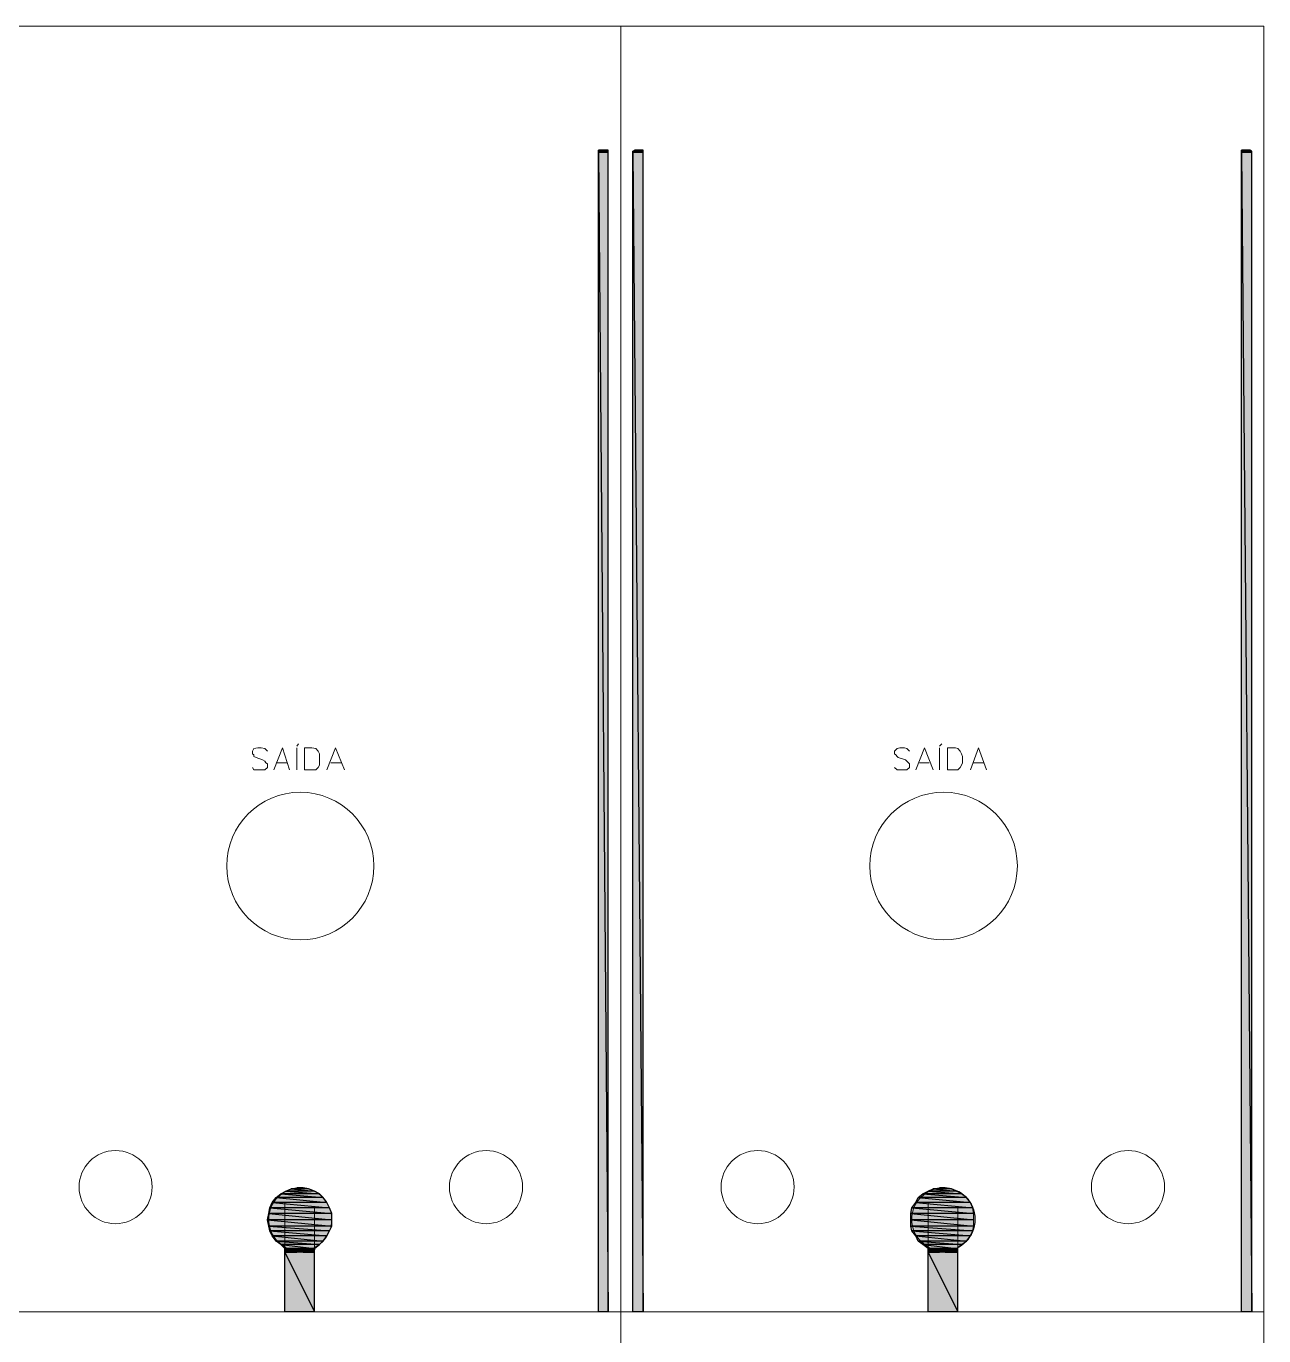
# Model space of a CAD drawing. Header units: millimetres. Extents: x 50 to 186, y -32 to 33.
# Drawn here: x 121.797 to 125.368, y -9.397 to -5.62 of the extents above; entities that cross this region are included whole.
import ezdxf

# ---------------------------------------------------------------- set-up
doc = ezdxf.new("R2010")
doc.units = ezdxf.units.MM
doc.layers.add('Prumada Eletrica', color=40, linetype='Continuous', lineweight=30)

msp = doc.modelspace()

# ---------------------------------------------------------------- hatches: boundary and pattern name
at = {"layer": 'Prumada Eletrica', "true_color": 0x000007}
h = msp.add_hatch(color=7, dxfattribs=at)
h.paths.add_polyline_path([(123.4485, -5.9773), (123.4722, -5.9773)])
h.paths.add_polyline_path([(123.4722, -5.9773), (123.4485, -5.9773)])
h.paths.add_polyline_path([(123.4722, -5.9773), (123.4485, -5.9773)])
h.paths.add_polyline_path([(123.4485, -5.9773), (123.4722, -5.9773)])
h.paths.add_polyline_path([(123.4722, -5.9773), (123.4485, -5.9773)])
h.paths.add_polyline_path([(123.4722, -5.9773), (123.4485, -5.9773), (123.4694, -5.9773)])
h = msp.add_hatch(color=7, dxfattribs=at)
h.paths.add_polyline_path([(123.4764, -5.9773), (123.4485, -5.9773)])
h.paths.add_polyline_path([(123.4485, -5.9773), (123.4764, -5.9773)])
h.paths.add_polyline_path([(123.4764, -5.9773), (123.4485, -5.9773)])
h.paths.add_polyline_path([(123.4764, -5.9773), (123.4485, -5.9773), (123.4722, -5.9773)])
h = msp.add_hatch(color=7, dxfattribs=at)
h.paths.add_polyline_path([(123.4764, -5.9773), (123.4485, -5.9773), (123.4764, -5.9801)])
h.paths.add_polyline_path([(123.4485, -5.9773), (123.4764, -5.9801), (123.4485, -5.9801)])
h.paths.add_polyline_path([(123.4764, -5.9801), (123.4485, -5.9801)])
h.paths.add_polyline_path([(123.4485, -5.9801), (123.4764, -5.9801)])
h.paths.add_polyline_path([(123.4764, -5.9801), (123.4485, -5.9801)])
h.paths.add_polyline_path([(123.4764, -5.9801), (123.4485, -5.9801)])
h = msp.add_hatch(color=7, dxfattribs=at)
h.paths.add_polyline_path([(123.4764, -5.9801), (123.4485, -5.9801), (123.4764, -5.9843)])
h.paths.add_polyline_path([(123.4485, -5.9801), (123.4764, -5.9843), (123.4485, -5.9843)])
h = msp.add_hatch(color=7, dxfattribs=at)
h.paths.add_polyline_path([(123.4764, -5.9843), (123.4485, -5.9843), (123.4764, -9.3282)])
h.paths.add_polyline_path([(123.4485, -5.9843), (123.4764, -9.3282), (123.4485, -9.3282)])
h = msp.add_hatch(color=7, dxfattribs=at)
h.paths.add_polyline_path([(123.577, -5.9773), (123.5518, -5.9773), (123.577, -5.9801)])
h.paths.add_polyline_path([(123.5518, -5.9773), (123.577, -5.9801), (123.5518, -5.9801)])
h.paths.add_polyline_path([(123.577, -5.9801), (123.5518, -5.9801), (123.5476, -5.9801)])
h = msp.add_hatch(color=7, dxfattribs=at)
h.paths.add_polyline_path([(123.577, -5.9801), (123.5476, -5.9801), (123.577, -5.9843)])
h.paths.add_polyline_path([(123.5476, -5.9801), (123.577, -5.9843), (123.5476, -5.9843)])
h = msp.add_hatch(color=7, dxfattribs=at)
h.paths.add_polyline_path([(123.577, -5.9843), (123.5476, -5.9843), (123.577, -9.3282)])
h.paths.add_polyline_path([(123.5476, -5.9843), (123.577, -9.3282), (123.5476, -9.3282)])
h = msp.add_hatch(color=7, dxfattribs=at)
h.paths.add_polyline_path([(123.5518, -5.9773), (123.5546, -5.9773), (123.577, -5.9773)])
h.paths.add_polyline_path([(123.5546, -5.9773), (123.577, -5.9773)])
h.paths.add_polyline_path([(123.577, -5.9773), (123.5546, -5.9773)])
h.paths.add_polyline_path([(123.577, -5.9773), (123.5546, -5.9773)])
h.paths.add_polyline_path([(123.5546, -5.9773), (123.577, -5.9773)])
h.paths.add_polyline_path([(123.577, -5.9773), (123.5546, -5.9773)])
h = msp.add_hatch(color=7, dxfattribs=at)
h.paths.add_polyline_path([(125.3034, -5.9773), (125.3257, -5.9773), (125.3243, -5.9773)])
h.paths.add_polyline_path([(125.3257, -5.9773), (125.3243, -5.9773), (125.3034, -5.9773)])
h.paths.add_polyline_path([(125.3257, -5.9773), (125.3034, -5.9773)])
h.paths.add_polyline_path([(125.3034, -5.9773), (125.3257, -5.9773), (125.3243, -5.9773)])
h = msp.add_hatch(color=7, dxfattribs=at)
h.paths.add_polyline_path([(125.3034, -5.9773), (125.3285, -5.9773)])
h.paths.add_polyline_path([(125.3285, -5.9773), (125.3034, -5.9773)])
h.paths.add_polyline_path([(125.3285, -5.9773), (125.3034, -5.9773)])
h.paths.add_polyline_path([(125.3034, -5.9773), (125.3285, -5.9773)])
h.paths.add_polyline_path([(125.3285, -5.9773), (125.3034, -5.9773)])
h.paths.add_polyline_path([(125.3285, -5.9773), (125.3034, -5.9773), (125.3257, -5.9773)])
h = msp.add_hatch(color=7, dxfattribs=at)
h.paths.add_polyline_path([(125.3285, -5.9773), (125.3034, -5.9773), (125.3285, -5.9801)])
h.paths.add_polyline_path([(125.3034, -5.9773), (125.3285, -5.9801), (125.3034, -5.9801)])
h = msp.add_hatch(color=7, dxfattribs=at)
h.paths.add_polyline_path([(125.3327, -5.9801), (125.3034, -5.9801)])
h.paths.add_polyline_path([(125.3034, -5.9801), (125.3327, -5.9801)])
h.paths.add_polyline_path([(125.3327, -5.9801), (125.3034, -5.9801)])
h.paths.add_polyline_path([(125.3327, -5.9801), (125.3034, -5.9801), (125.3285, -5.9801)])
h = msp.add_hatch(color=7, dxfattribs=at)
h.paths.add_polyline_path([(125.3327, -5.9801), (125.3034, -5.9801), (125.3327, -5.9843)])
h.paths.add_polyline_path([(125.3034, -5.9801), (125.3327, -5.9843), (125.3034, -5.9843)])
h = msp.add_hatch(color=7, dxfattribs=at)
h.paths.add_polyline_path([(125.3327, -5.9843), (125.3034, -5.9843), (125.3327, -9.3282)])
h.paths.add_polyline_path([(125.3034, -5.9843), (125.3327, -9.3282), (125.3034, -9.3282)])
h = msp.add_hatch(color=7, dxfattribs=at)
h.paths.add_polyline_path([(122.6439, -8.9874), (122.5322, -8.9874), (122.6537, -8.9985)])
h.paths.add_polyline_path([(122.5322, -8.9874), (122.6537, -8.9985), (122.5182, -8.9985)])
h = msp.add_hatch(color=7, dxfattribs=at)
h.paths.add_polyline_path([(122.6286, -8.9804), (122.5462, -8.9804), (122.6439, -8.9874)])
h.paths.add_polyline_path([(122.5462, -8.9804), (122.6439, -8.9874), (122.5322, -8.9874)])
h = msp.add_hatch(color=7, dxfattribs=at)
h.paths.add_polyline_path([(122.6118, -8.9734), (122.5615, -8.9734), (122.6286, -8.9804)])
h.paths.add_polyline_path([(122.5615, -8.9734), (122.6286, -8.9804), (122.5462, -8.9804)])
h = msp.add_hatch(color=7, dxfattribs=at)
h.paths.add_polyline_path([(122.5965, -8.9706), (122.5783, -8.9706), (122.6118, -8.9734)])
h.paths.add_polyline_path([(122.5783, -8.9706), (122.6118, -8.9734), (122.5615, -8.9734)])
h = msp.add_hatch(color=7, dxfattribs=at)
h.paths.add_polyline_path([(124.496, -8.9874), (124.3843, -8.9874), (124.51, -8.9985)])
h.paths.add_polyline_path([(124.3843, -8.9874), (124.51, -8.9985), (124.3703, -8.9985)])
h = msp.add_hatch(color=7, dxfattribs=at)
h.paths.add_polyline_path([(124.4807, -8.9804), (124.3997, -8.9804), (124.496, -8.9874)])
h.paths.add_polyline_path([(124.3997, -8.9804), (124.496, -8.9874), (124.3843, -8.9874)])
h = msp.add_hatch(color=7, dxfattribs=at)
h.paths.add_polyline_path([(124.4667, -8.9734), (124.4136, -8.9734), (124.4807, -8.9804)])
h.paths.add_polyline_path([(124.4136, -8.9734), (124.4807, -8.9804), (124.3997, -8.9804)])
h = msp.add_hatch(color=7, dxfattribs=at)
h.paths.add_polyline_path([(124.4486, -8.9706), (124.4318, -8.9706), (124.4667, -8.9734)])
h.paths.add_polyline_path([(124.4318, -8.9706), (124.4667, -8.9734), (124.4136, -8.9734)])
h = msp.add_hatch(color=7, dxfattribs=at)
h.paths.add_polyline_path([(122.6719, -9.0279), (122.5001, -9.0279), (122.6789, -9.0446)])
h.paths.add_polyline_path([(122.5001, -9.0279), (122.6789, -9.0446), (122.4973, -9.0446)])
h = msp.add_hatch(color=7, dxfattribs=at)
h.paths.add_polyline_path([(122.6649, -9.0125), (122.5071, -9.0125), (122.6719, -9.0279)])
h.paths.add_polyline_path([(122.5071, -9.0125), (122.6719, -9.0279), (122.5001, -9.0279)])
h = msp.add_hatch(color=7, dxfattribs=at)
h.paths.add_polyline_path([(122.6537, -8.9985), (122.5182, -8.9985), (122.6649, -9.0125)])
h.paths.add_polyline_path([(122.5182, -8.9985), (122.6649, -9.0125), (122.5071, -9.0125)])
h = msp.add_hatch(color=7, dxfattribs=at)
h.paths.add_polyline_path([(124.5282, -9.0279), (124.3522, -9.0279), (124.531, -9.0446)])
h.paths.add_polyline_path([(124.3522, -9.0279), (124.531, -9.0446), (124.3494, -9.0446)])
h = msp.add_hatch(color=7, dxfattribs=at)
h.paths.add_polyline_path([(124.5212, -9.0125), (124.3634, -9.0125), (124.5282, -9.0279)])
h.paths.add_polyline_path([(124.3634, -9.0125), (124.5282, -9.0279), (124.3522, -9.0279)])
h = msp.add_hatch(color=7, dxfattribs=at)
h.paths.add_polyline_path([(124.51, -8.9985), (124.3703, -8.9985), (124.5212, -9.0125)])
h.paths.add_polyline_path([(124.3703, -8.9985), (124.5212, -9.0125), (124.3634, -9.0125)])
h = msp.add_hatch(color=7, dxfattribs=at)
h.paths.add_polyline_path([(122.6789, -9.0446), (122.4973, -9.0446), (122.6789, -9.0628)])
h.paths.add_polyline_path([(122.4973, -9.0446), (122.6789, -9.0628), (122.4931, -9.0628)])
h = msp.add_hatch(color=7, dxfattribs=at)
h.paths.add_polyline_path([(122.6789, -9.0628), (122.4931, -9.0628), (122.6789, -9.0809)])
h.paths.add_polyline_path([(122.4931, -9.0628), (122.6789, -9.0809), (122.4973, -9.0809)])
h = msp.add_hatch(color=7, dxfattribs=at)
h.paths.add_polyline_path([(124.531, -9.0446), (124.3494, -9.0446), (124.531, -9.0628)])
h.paths.add_polyline_path([(124.3494, -9.0446), (124.531, -9.0628), (124.3494, -9.0628)])
h = msp.add_hatch(color=7, dxfattribs=at)
h.paths.add_polyline_path([(124.531, -9.0628), (124.3494, -9.0628), (124.531, -9.0809)])
h.paths.add_polyline_path([(124.3494, -9.0628), (124.531, -9.0809), (124.3494, -9.0809)])
h = msp.add_hatch(color=7, dxfattribs=at)
h.paths.add_polyline_path([(122.6789, -9.0809), (122.4973, -9.0809), (122.6719, -9.0949)])
h.paths.add_polyline_path([(122.4973, -9.0809), (122.6719, -9.0949), (122.5001, -9.0949)])
h = msp.add_hatch(color=7, dxfattribs=at)
h.paths.add_polyline_path([(122.6719, -9.0949), (122.5001, -9.0949), (122.6649, -9.1089)])
h.paths.add_polyline_path([(122.5001, -9.0949), (122.6649, -9.1089), (122.5071, -9.1089)])
h = msp.add_hatch(color=7, dxfattribs=at)
h.paths.add_polyline_path([(124.531, -9.0809), (124.3494, -9.0809), (124.5282, -9.0949)])
h.paths.add_polyline_path([(124.3494, -9.0809), (124.5282, -9.0949), (124.3522, -9.0949)])
h = msp.add_hatch(color=7, dxfattribs=at)
h.paths.add_polyline_path([(124.5282, -9.0949), (124.3522, -9.0949), (124.5212, -9.1089)])
h.paths.add_polyline_path([(124.3522, -9.0949), (124.5212, -9.1089), (124.3634, -9.1089)])
h = msp.add_hatch(color=7, dxfattribs=at)
h.paths.add_polyline_path([(122.6649, -9.1089), (122.5071, -9.1089), (122.6537, -9.1242)])
h.paths.add_polyline_path([(122.5071, -9.1089), (122.6537, -9.1242), (122.5182, -9.1242)])
h = msp.add_hatch(color=7, dxfattribs=at)
h.paths.add_polyline_path([(122.6537, -9.1242), (122.5182, -9.1242), (122.6439, -9.134)])
h.paths.add_polyline_path([(122.5182, -9.1242), (122.6439, -9.134), (122.5322, -9.134)])
h = msp.add_hatch(color=7, dxfattribs=at)
h.paths.add_polyline_path([(122.6439, -9.134), (122.5322, -9.134), (122.6286, -9.1452)])
h.paths.add_polyline_path([(122.5322, -9.134), (122.6286, -9.1452), (122.5434, -9.1452)])
h = msp.add_hatch(color=7, dxfattribs=at)
h.paths.add_polyline_path([(124.5212, -9.1089), (124.3634, -9.1089), (124.51, -9.1242)])
h.paths.add_polyline_path([(124.3634, -9.1089), (124.51, -9.1242), (124.3703, -9.1242)])
h = msp.add_hatch(color=7, dxfattribs=at)
h.paths.add_polyline_path([(124.51, -9.1242), (124.3703, -9.1242), (124.496, -9.134)])
h.paths.add_polyline_path([(124.3703, -9.1242), (124.496, -9.134), (124.3843, -9.134)])
h = msp.add_hatch(color=7, dxfattribs=at)
h.paths.add_polyline_path([(124.496, -9.134), (124.3843, -9.134), (124.4807, -9.1452)])
h.paths.add_polyline_path([(124.3843, -9.134), (124.4807, -9.1452), (124.3997, -9.1452)])
h = msp.add_hatch(color=7, dxfattribs=at)
h.paths.add_polyline_path([(122.5462, -9.1452), (122.5434, -9.1452), (122.5546, -9.1494)])
h.paths.add_polyline_path([(122.5434, -9.1452), (122.5546, -9.1494), (122.5434, -9.1494)])
h = msp.add_hatch(color=7, dxfattribs=at)
h.paths.add_polyline_path([(122.5546, -9.1494), (122.5434, -9.1494), (122.5615, -9.1522)])
h.paths.add_polyline_path([(122.5434, -9.1494), (122.5615, -9.1522), (122.5434, -9.1522)])
h = msp.add_hatch(color=7, dxfattribs=at)
h.paths.add_polyline_path([(122.5755, -9.1522), (122.5434, -9.1522)])
h.paths.add_polyline_path([(122.5755, -9.1522), (122.5434, -9.1522), (122.5615, -9.1522)])
h = msp.add_hatch(color=7, dxfattribs=at)
h.paths.add_polyline_path([(122.5755, -9.1522), (122.5434, -9.1522), (122.5783, -9.1564)])
h.paths.add_polyline_path([(122.5434, -9.1522), (122.5783, -9.1564), (122.5434, -9.1564)])
h = msp.add_hatch(color=7, dxfattribs=at)
h.paths.add_polyline_path([(122.6286, -9.1564), (122.5434, -9.1564), (122.6286, -9.3282)])
h.paths.add_polyline_path([(122.5434, -9.1564), (122.6286, -9.3282), (122.5434, -9.3282)])
h = msp.add_hatch(color=7, dxfattribs=at)
h.paths.add_polyline_path([(122.6286, -9.1452), (122.5462, -9.1452), (122.6188, -9.1494)])
h.paths.add_polyline_path([(122.5462, -9.1452), (122.6188, -9.1494), (122.5546, -9.1494)])
h = msp.add_hatch(color=7, dxfattribs=at)
h.paths.add_polyline_path([(122.6188, -9.1494), (122.5546, -9.1494), (122.6146, -9.1522)])
h.paths.add_polyline_path([(122.5546, -9.1494), (122.6146, -9.1522), (122.5615, -9.1522)])
h = msp.add_hatch(color=7, dxfattribs=at)
h.paths.add_polyline_path([(122.6118, -9.1522), (122.6104, -9.1522), (122.5615, -9.1522)])
h.paths.add_polyline_path([(122.6118, -9.1522), (122.5615, -9.1522), (122.6146, -9.1522)])
h = msp.add_hatch(color=7, dxfattribs=at)
h.paths.add_polyline_path([(122.6006, -9.1522), (122.5755, -9.1522), (122.5965, -9.1564)])
h.paths.add_polyline_path([(122.5755, -9.1522), (122.5965, -9.1564), (122.5783, -9.1564)])
h = msp.add_hatch(color=7, dxfattribs=at)
h.paths.add_polyline_path([(122.6286, -9.1522), (122.6006, -9.1522), (122.6286, -9.1564)])
h.paths.add_polyline_path([(122.6006, -9.1522), (122.6286, -9.1564), (122.5965, -9.1564)])
h = msp.add_hatch(color=7, dxfattribs=at)
h.paths.add_polyline_path([(122.6286, -9.1494), (122.6188, -9.1494), (122.6286, -9.1522)])
h.paths.add_polyline_path([(122.6188, -9.1494), (122.6286, -9.1522), (122.6146, -9.1522)])
h = msp.add_hatch(color=7, dxfattribs=at)
h.paths.add_polyline_path([(122.6286, -9.1494), (122.6286, -9.1452)])
h.paths.add_polyline_path([(122.6286, -9.1452), (122.6286, -9.1494), (122.6188, -9.1494)])
h = msp.add_hatch(color=7, dxfattribs=at)
h.paths.add_polyline_path([(124.4807, -9.1452), (124.3997, -9.1452), (124.4709, -9.1494)])
h.paths.add_polyline_path([(124.3997, -9.1452), (124.4709, -9.1494), (124.4094, -9.1494)])
h = msp.add_hatch(color=7, dxfattribs=at)
h.paths.add_polyline_path([(124.4094, -9.1494), (124.3997, -9.1452)])
h.paths.add_polyline_path([(124.3997, -9.1452), (124.4094, -9.1494), (124.3997, -9.1494)])
h = msp.add_hatch(color=7, dxfattribs=at)
h.paths.add_polyline_path([(124.4094, -9.1494), (124.3997, -9.1494), (124.4136, -9.1522)])
h.paths.add_polyline_path([(124.3997, -9.1494), (124.4136, -9.1522), (124.3997, -9.1522)])
h = msp.add_hatch(color=7, dxfattribs=at)
h.paths.add_polyline_path([(124.4276, -9.1522), (124.3997, -9.1522)])
h.paths.add_polyline_path([(124.4276, -9.1522), (124.3997, -9.1522), (124.4136, -9.1522)])
h = msp.add_hatch(color=7, dxfattribs=at)
h.paths.add_polyline_path([(124.4276, -9.1522), (124.3997, -9.1522), (124.4318, -9.1564)])
h.paths.add_polyline_path([(124.3997, -9.1522), (124.4318, -9.1564), (124.3997, -9.1564)])
h = msp.add_hatch(color=7, dxfattribs=at)
h.paths.add_polyline_path([(124.3997, -9.1564), (124.4318, -9.1564), (124.4304, -9.1564)])
h.paths.add_polyline_path([(124.4318, -9.1564), (124.4304, -9.1564), (124.3997, -9.1564)])
h = msp.add_hatch(color=7, dxfattribs=at)
h.paths.add_polyline_path([(124.4849, -9.1564), (124.3997, -9.1564), (124.4849, -9.3282)])
h.paths.add_polyline_path([(124.3997, -9.1564), (124.4849, -9.3282), (124.3997, -9.3282)])
h = msp.add_hatch(color=7, dxfattribs=at)
h.paths.add_polyline_path([(124.4709, -9.1494), (124.4094, -9.1494), (124.4667, -9.1522)])
h.paths.add_polyline_path([(124.4094, -9.1494), (124.4667, -9.1522), (124.4136, -9.1522)])
h = msp.add_hatch(color=7, dxfattribs=at)
h.paths.add_polyline_path([(124.4527, -9.1522), (124.4276, -9.1522), (124.4486, -9.1564)])
h.paths.add_polyline_path([(124.4276, -9.1522), (124.4486, -9.1564), (124.4318, -9.1564)])
h = msp.add_hatch(color=7, dxfattribs=at)
h.paths.add_polyline_path([(124.4849, -9.1522), (124.4527, -9.1522), (124.4849, -9.1564)])
h.paths.add_polyline_path([(124.4527, -9.1522), (124.4849, -9.1564), (124.4486, -9.1564)])
h = msp.add_hatch(color=7, dxfattribs=at)
h.paths.add_polyline_path([(124.4849, -9.1494), (124.4709, -9.1494), (124.4849, -9.1522)])
h.paths.add_polyline_path([(124.4709, -9.1494), (124.4849, -9.1522), (124.4667, -9.1522)])
h = msp.add_hatch(color=7, dxfattribs=at)
h.paths.add_polyline_path([(124.4849, -9.1452), (124.4807, -9.1452), (124.4849, -9.1494)])
h.paths.add_polyline_path([(124.4807, -9.1452), (124.4849, -9.1494), (124.4709, -9.1494)])

# ---------------------------------------------------------------- linework, layer by layer
at = {"layer": 'Prumada Eletrica', "color": 7, "linetype": 'Continuous', "lineweight": 20, "true_color": 0x000007}
for points in [[(121.6606, -5.6198), (123.5127, -5.6198), (123.5127, -9.3282), (121.6606, -9.3282)], [(123.5127, -5.6198), (125.3676, -5.6198), (125.3676, -9.3282), (123.5127, -9.3282)], [(122.6006, -7.7652), (122.6006, -7.7009), (122.6216, -7.7009), (122.6328, -7.7037), (122.6398, -7.7107), (122.6439, -7.7191), (122.6439, -7.7261), (122.6439, -7.7442), (122.6439, -7.7512), (122.6398, -7.7582), (122.6328, -7.7652), (122.6216, -7.7652)], [(124.4555, -7.7652), (124.4555, -7.7009), (124.4779, -7.7009), (124.4849, -7.7037), (124.4919, -7.7107), (124.496, -7.7191), (124.4988, -7.7261), (124.4988, -7.7442), (124.496, -7.7512), (124.4919, -7.7582), (124.4849, -7.7652), (124.4779, -7.7652)], [(121.6606, -9.3282), (123.5127, -9.3282), (123.5127, -13.0324), (121.6606, -13.0324)], [(123.5127, -9.3282), (125.3676, -9.3282), (125.3676, -13.0324), (123.5127, -13.0324)]]:
    msp.add_lwpolyline(points, close=True, dxfattribs=at)
at = {"layer": 'Prumada Eletrica', "color": 7, "linetype": 'Continuous', "lineweight": -2, "true_color": 0x000007}
for points in [[(123.4485, -5.9773), (123.4722, -5.9773), (123.4722, -5.9773)], [(123.4722, -5.9773), (123.4722, -5.9773), (123.4485, -5.9773)], [(123.4722, -5.9773), (123.4485, -5.9773)], [(123.4485, -5.9773), (123.4722, -5.9773), (123.4722, -5.9773)], [(123.4722, -5.9773), (123.4722, -5.9773), (123.4485, -5.9773)], [(123.4722, -5.9773), (123.4485, -5.9773), (123.4694, -5.9773)], [(123.4764, -5.9773), (123.4485, -5.9773)], [(123.4485, -5.9773), (123.4764, -5.9773), (123.4764, -5.9773)], [(123.4764, -5.9773), (123.4764, -5.9773), (123.4485, -5.9773)], [(123.4764, -5.9773), (123.4485, -5.9773), (123.4722, -5.9773)], [(123.4764, -5.9773), (123.4485, -5.9773), (123.4764, -5.9801)], [(123.4485, -5.9773), (123.4764, -5.9801), (123.4485, -5.9801)], [(123.4764, -5.9801), (123.4485, -5.9801)], [(123.4485, -5.9801), (123.4764, -5.9801), (123.4764, -5.9801)], [(123.4764, -5.9801), (123.4764, -5.9801), (123.4485, -5.9801)], [(123.4764, -5.9801), (123.4485, -5.9801)], [(123.4764, -5.9801), (123.4485, -5.9801), (123.4764, -5.9843)], [(123.4485, -5.9801), (123.4764, -5.9843), (123.4485, -5.9843)], [(123.4764, -5.9843), (123.4485, -5.9843), (123.4764, -9.3282)], [(123.4485, -5.9843), (123.4764, -9.3282), (123.4485, -9.3282)], [(123.577, -5.9801), (123.5518, -5.9801), (123.5476, -5.9801)], [(123.577, -5.9801), (123.577, -5.9801), (123.5476, -5.9801)], [(123.577, -5.9801), (123.5476, -5.9801)], [(123.577, -5.9801), (123.5476, -5.9801), (123.577, -5.9843)], [(123.5476, -5.9801), (123.577, -5.9843), (123.5476, -5.9843)], [(123.577, -5.9843), (123.5476, -5.9843), (123.577, -9.3282)], [(123.5476, -5.9843), (123.577, -9.3282), (123.5476, -9.3282)], [(123.5518, -5.9773), (123.5546, -5.9773), (123.577, -5.9773)], [(123.5518, -5.9773), (123.577, -5.9773), (123.577, -5.9773)], [(123.577, -5.9773), (123.577, -5.9773), (123.5518, -5.9773)], [(123.577, -5.9773), (123.5518, -5.9773)], [(123.5518, -5.9773), (123.577, -5.9773), (123.577, -5.9773)], [(123.577, -5.9773), (123.5518, -5.9773), (123.577, -5.9801)], [(123.5518, -5.9773), (123.577, -5.9801), (123.5518, -5.9801)], [(123.5518, -5.9801), (123.577, -5.9801), (123.577, -5.9801)], [(123.5546, -5.9773), (123.577, -5.9773), (123.577, -5.9773)], [(123.577, -5.9773), (123.577, -5.9773), (123.5546, -5.9773)], [(123.577, -5.9773), (123.5546, -5.9773)], [(123.5546, -5.9773), (123.577, -5.9773), (123.577, -5.9773)], [(123.577, -5.9773), (123.577, -5.9773), (123.5546, -5.9773)], [(125.3034, -5.9773), (125.3257, -5.9773), (125.3243, -5.9773)], [(125.3257, -5.9773), (125.3243, -5.9773), (125.3034, -5.9773)], [(125.3257, -5.9773), (125.3034, -5.9773)], [(125.3034, -5.9773), (125.3257, -5.9773), (125.3243, -5.9773)], [(125.3034, -5.9773), (125.3285, -5.9773), (125.3285, -5.9773)], [(125.3285, -5.9773), (125.3285, -5.9773), (125.3034, -5.9773)], [(125.3285, -5.9773), (125.3034, -5.9773)], [(125.3034, -5.9773), (125.3285, -5.9773), (125.3285, -5.9773)], [(125.3285, -5.9773), (125.3285, -5.9773), (125.3034, -5.9773)], [(125.3285, -5.9773), (125.3034, -5.9773), (125.3257, -5.9773)], [(125.3285, -5.9773), (125.3034, -5.9773), (125.3285, -5.9801)], [(125.3034, -5.9773), (125.3285, -5.9801), (125.3034, -5.9801)], [(125.3327, -5.9801), (125.3034, -5.9801)], [(125.3034, -5.9801), (125.3327, -5.9801), (125.3327, -5.9801)], [(125.3327, -5.9801), (125.3327, -5.9801), (125.3034, -5.9801)], [(125.3327, -5.9801), (125.3034, -5.9801), (125.3285, -5.9801)], [(125.3327, -5.9801), (125.3034, -5.9801), (125.3327, -5.9843)], [(125.3034, -5.9801), (125.3327, -5.9843), (125.3034, -5.9843)], [(125.3327, -5.9843), (125.3034, -5.9843), (125.3327, -9.3282)], [(125.3034, -5.9843), (125.3327, -9.3282), (125.3034, -9.3282)], [(122.5322, -8.9874), (122.6537, -8.9985), (122.5182, -8.9985)], [(122.5462, -8.9804), (122.6439, -8.9874), (122.5322, -8.9874)], [(122.6439, -8.9874), (122.5322, -8.9874), (122.6537, -8.9985)], [(122.5615, -8.9734), (122.6286, -8.9804), (122.5462, -8.9804)], [(122.6286, -8.9804), (122.5462, -8.9804), (122.6439, -8.9874)], [(122.5783, -8.9706), (122.6118, -8.9734), (122.5615, -8.9734)], [(122.6118, -8.9734), (122.5615, -8.9734), (122.6286, -8.9804)], [(122.5965, -8.9706), (122.5783, -8.9706), (122.6118, -8.9734)], [(124.3843, -8.9874), (124.51, -8.9985), (124.3703, -8.9985)], [(124.3997, -8.9804), (124.496, -8.9874), (124.3843, -8.9874)], [(124.496, -8.9874), (124.3843, -8.9874), (124.51, -8.9985)], [(124.4136, -8.9734), (124.4807, -8.9804), (124.3997, -8.9804)], [(124.4807, -8.9804), (124.3997, -8.9804), (124.496, -8.9874)], [(124.4318, -8.9706), (124.4667, -8.9734), (124.4136, -8.9734)], [(124.4667, -8.9734), (124.4136, -8.9734), (124.4807, -8.9804)], [(124.4486, -8.9706), (124.4318, -8.9706), (124.4667, -8.9734)], [(122.5001, -9.0279), (122.6789, -9.0446), (122.4973, -9.0446)], [(122.5071, -9.0125), (122.6719, -9.0279), (122.5001, -9.0279)], [(122.6719, -9.0279), (122.5001, -9.0279), (122.6789, -9.0446)], [(122.5182, -8.9985), (122.6649, -9.0125), (122.5071, -9.0125)], [(122.6649, -9.0125), (122.5071, -9.0125), (122.6719, -9.0279)], [(122.6537, -8.9985), (122.5182, -8.9985), (122.6649, -9.0125)], [(124.3522, -9.0279), (124.531, -9.0446), (124.3494, -9.0446)], [(124.3634, -9.0125), (124.5282, -9.0279), (124.3522, -9.0279)], [(124.5282, -9.0279), (124.3522, -9.0279), (124.531, -9.0446)], [(124.3703, -8.9985), (124.5212, -9.0125), (124.3634, -9.0125)], [(124.5212, -9.0125), (124.3634, -9.0125), (124.5282, -9.0279)], [(124.51, -8.9985), (124.3703, -8.9985), (124.5212, -9.0125)], [(122.4973, -9.0446), (122.6789, -9.0628), (122.4931, -9.0628)], [(122.6789, -9.0628), (122.4931, -9.0628), (122.6789, -9.0809)], [(122.4931, -9.0628), (122.6789, -9.0809), (122.4973, -9.0809)], [(122.6789, -9.0446), (122.4973, -9.0446), (122.6789, -9.0628)], [(124.531, -9.0446), (124.3494, -9.0446), (124.531, -9.0628)], [(124.3494, -9.0446), (124.531, -9.0628), (124.3494, -9.0628)], [(124.531, -9.0628), (124.3494, -9.0628), (124.531, -9.0809)], [(124.3494, -9.0628), (124.531, -9.0809), (124.3494, -9.0809)], [(122.6789, -9.0809), (122.4973, -9.0809), (122.6719, -9.0949)], [(122.4973, -9.0809), (122.6719, -9.0949), (122.5001, -9.0949)], [(122.6719, -9.0949), (122.5001, -9.0949), (122.6649, -9.1089)], [(122.5001, -9.0949), (122.6649, -9.1089), (122.5071, -9.1089)], [(124.531, -9.0809), (124.3494, -9.0809), (124.5282, -9.0949)], [(124.3494, -9.0809), (124.5282, -9.0949), (124.3522, -9.0949)], [(124.5282, -9.0949), (124.3522, -9.0949), (124.5212, -9.1089)], [(124.3522, -9.0949), (124.5212, -9.1089), (124.3634, -9.1089)], [(122.6649, -9.1089), (122.5071, -9.1089), (122.6537, -9.1242)], [(122.5071, -9.1089), (122.6537, -9.1242), (122.5182, -9.1242)], [(122.6537, -9.1242), (122.5182, -9.1242), (122.6439, -9.134)], [(122.5182, -9.1242), (122.6439, -9.134), (122.5322, -9.134)], [(122.6439, -9.134), (122.5322, -9.134), (122.6286, -9.1452)], [(122.5322, -9.134), (122.6286, -9.1452), (122.5434, -9.1452)], [(124.5212, -9.1089), (124.3634, -9.1089), (124.51, -9.1242)], [(124.3634, -9.1089), (124.51, -9.1242), (124.3703, -9.1242)], [(124.51, -9.1242), (124.3703, -9.1242), (124.496, -9.134)], [(124.3703, -9.1242), (124.496, -9.134), (124.3843, -9.134)], [(124.496, -9.134), (124.3843, -9.134), (124.4807, -9.1452)], [(124.3843, -9.134), (124.4807, -9.1452), (124.3997, -9.1452)], [(122.5434, -9.1452), (122.5434, -9.1452)], [(122.6286, -9.1452), (122.5434, -9.1452)], [(122.5434, -9.1452), (122.6286, -9.1452), (122.5462, -9.1452)], [(122.5434, -9.1452), (122.5462, -9.1452), (122.5462, -9.1452)], [(122.5462, -9.1452), (122.5462, -9.1452), (122.5434, -9.1452)], [(122.5462, -9.1452), (122.5434, -9.1452), (122.5546, -9.1494)], [(122.5434, -9.1452), (122.5546, -9.1494), (122.5434, -9.1494)], [(122.5546, -9.1494), (122.5434, -9.1494), (122.5615, -9.1522)], [(122.5434, -9.1494), (122.5615, -9.1522), (122.5434, -9.1522)], [(122.5434, -9.1522), (122.5615, -9.1522), (122.5615, -9.1522)], [(122.5615, -9.1522), (122.5615, -9.1522), (122.5434, -9.1522)], [(122.5434, -9.1522), (122.5615, -9.1522), (122.5615, -9.1522)], [(122.5615, -9.1522), (122.5615, -9.1522), (122.5434, -9.1522)], [(122.5755, -9.1522), (122.5755, -9.1522), (122.5434, -9.1522)], [(122.5755, -9.1522), (122.5434, -9.1522), (122.5615, -9.1522)], [(122.5755, -9.1522), (122.5434, -9.1522), (122.5783, -9.1564)], [(122.5434, -9.1522), (122.5783, -9.1564), (122.5434, -9.1564)], [(122.5434, -9.1564), (122.5783, -9.1564), (122.5783, -9.1564)], [(122.5783, -9.1564), (122.5783, -9.1564), (122.5434, -9.1564)], [(122.6286, -9.1564), (122.5434, -9.1564), (122.6286, -9.3282)], [(122.5434, -9.1564), (122.6286, -9.3282), (122.5434, -9.3282)], [(122.6286, -9.1452), (122.5462, -9.1452), (122.6188, -9.1494)], [(122.5462, -9.1452), (122.6188, -9.1494), (122.5546, -9.1494)], [(122.6188, -9.1494), (122.5546, -9.1494), (122.6146, -9.1522)], [(122.5546, -9.1494), (122.6146, -9.1522), (122.5615, -9.1522)], [(122.6118, -9.1522), (122.6104, -9.1522), (122.5615, -9.1522)], [(122.6118, -9.1522), (122.5615, -9.1522), (122.6146, -9.1522)], [(122.6118, -9.1522), (122.5615, -9.1522), (122.6006, -9.1522)], [(122.5615, -9.1522), (122.6006, -9.1522), (122.5755, -9.1522)], [(122.6006, -9.1522), (122.5755, -9.1522), (122.5965, -9.1564)], [(122.5755, -9.1522), (122.5965, -9.1564), (122.5783, -9.1564)], [(122.6006, -9.1522), (122.6286, -9.1564), (122.5965, -9.1564)], [(122.5965, -9.1564), (122.6286, -9.1564), (122.6286, -9.1564)], [(122.6286, -9.1564), (122.6286, -9.1564), (122.5965, -9.1564)], [(122.6118, -9.1522), (122.6286, -9.1522), (122.6006, -9.1522)], [(122.6286, -9.1522), (122.6006, -9.1522), (122.6286, -9.1564)], [(122.6146, -9.1522), (122.6286, -9.1522), (122.6118, -9.1522)], [(122.6118, -9.1522), (122.6286, -9.1522), (122.6286, -9.1522)], [(122.6286, -9.1522), (122.6286, -9.1522), (122.6118, -9.1522)], [(122.6286, -9.1522), (122.6118, -9.1522)], [(122.6188, -9.1494), (122.6286, -9.1522), (122.6146, -9.1522)], [(122.6286, -9.1522), (122.6146, -9.1522)], [(122.6286, -9.1452), (122.6286, -9.1494), (122.6188, -9.1494)], [(122.6286, -9.1494), (122.6188, -9.1494), (122.6286, -9.1522)], [(122.6286, -9.1452), (122.6286, -9.1452)], [(122.6286, -9.1452), (122.6286, -9.1452)], [(122.6286, -9.1452), (122.6286, -9.1452)], [(122.6286, -9.1494), (122.6286, -9.1452)], [(124.3997, -9.1452), (124.3983, -9.1452), (124.3983, -9.1452)], [(124.3997, -9.1452), (124.3983, -9.1452), (124.3983, -9.1452)], [(124.3997, -9.1452), (124.3983, -9.1452), (124.3983, -9.1452)], [(124.3997, -9.1452), (124.4807, -9.1452), (124.4807, -9.1452)], [(124.4807, -9.1452), (124.4807, -9.1452), (124.3997, -9.1452)], [(124.4807, -9.1452), (124.3997, -9.1452), (124.4709, -9.1494)], [(124.3997, -9.1452), (124.4709, -9.1494), (124.4094, -9.1494)], [(124.4094, -9.1494), (124.3997, -9.1452)], [(124.3997, -9.1452), (124.4094, -9.1494), (124.3997, -9.1494)], [(124.4094, -9.1494), (124.3997, -9.1494), (124.4136, -9.1522)], [(124.3997, -9.1494), (124.4136, -9.1522), (124.3997, -9.1522)], [(124.3997, -9.1522), (124.4136, -9.1522), (124.4136, -9.1522)], [(124.4136, -9.1522), (124.4136, -9.1522), (124.3997, -9.1522)], [(124.3997, -9.1522), (124.4136, -9.1522), (124.4136, -9.1522)], [(124.4136, -9.1522), (124.4136, -9.1522), (124.3997, -9.1522)], [(124.4276, -9.1522), (124.4276, -9.1522), (124.3997, -9.1522)], [(124.4276, -9.1522), (124.3997, -9.1522), (124.4136, -9.1522)], [(124.4276, -9.1522), (124.3997, -9.1522), (124.4318, -9.1564)], [(124.3997, -9.1522), (124.4318, -9.1564), (124.3997, -9.1564)], [(124.3997, -9.1564), (124.4318, -9.1564), (124.4304, -9.1564)], [(124.4318, -9.1564), (124.4304, -9.1564), (124.3997, -9.1564)], [(124.4849, -9.1564), (124.3997, -9.1564), (124.4849, -9.3282)], [(124.3997, -9.1564), (124.4849, -9.3282), (124.3997, -9.3282)], [(124.4709, -9.1494), (124.4094, -9.1494), (124.4667, -9.1522)], [(124.4094, -9.1494), (124.4667, -9.1522), (124.4136, -9.1522)], [(124.4667, -9.1522), (124.4136, -9.1522), (124.4527, -9.1522)], [(124.4136, -9.1522), (124.4527, -9.1522), (124.4276, -9.1522)], [(124.4527, -9.1522), (124.4276, -9.1522), (124.4486, -9.1564)], [(124.4276, -9.1522), (124.4486, -9.1564), (124.4318, -9.1564)], [(124.4527, -9.1522), (124.4849, -9.1564), (124.4486, -9.1564)], [(124.4486, -9.1564), (124.4849, -9.1564), (124.4849, -9.1564)], [(124.4849, -9.1564), (124.4849, -9.1564), (124.4486, -9.1564)], [(124.4667, -9.1522), (124.4849, -9.1522), (124.4527, -9.1522)], [(124.4849, -9.1522), (124.4527, -9.1522), (124.4849, -9.1564)], [(124.4709, -9.1494), (124.4849, -9.1522), (124.4667, -9.1522)], [(124.4667, -9.1522), (124.4849, -9.1522), (124.4849, -9.1522)], [(124.4849, -9.1522), (124.4849, -9.1522), (124.4667, -9.1522)], [(124.4667, -9.1522), (124.4849, -9.1522), (124.4849, -9.1522)], [(124.4849, -9.1522), (124.4849, -9.1522), (124.4667, -9.1522)], [(124.4849, -9.1522), (124.4667, -9.1522)], [(124.4807, -9.1452), (124.4849, -9.1494), (124.4709, -9.1494)], [(124.4849, -9.1494), (124.4709, -9.1494), (124.4849, -9.1522)], [(124.4849, -9.1452), (124.4807, -9.1452), (124.4807, -9.1452)], [(124.4807, -9.1452), (124.4849, -9.1452), (124.4849, -9.1452)], [(124.4849, -9.1452), (124.4849, -9.1452), (124.4807, -9.1452)], [(124.4849, -9.1452), (124.4807, -9.1452), (124.4849, -9.1494)]]:
    msp.add_lwpolyline(points, close=True, dxfattribs=at)
at = {"layer": 'Prumada Eletrica', "color": 7, "linetype": 'Continuous', "lineweight": 20, "true_color": 0x000007}
for points in [[(123.4694, -5.9773), (123.4485, -5.9773), (123.4485, -5.9773)], [(123.4485, -9.3282), (123.4764, -9.3282), (123.4764, -5.9843)], [(123.577, -9.3282), (123.5476, -9.3282), (123.5476, -5.9843)], [(123.5546, -5.9773), (123.577, -5.9773), (123.577, -5.9773)], [(125.3257, -5.9773), (125.3034, -5.9773), (125.3034, -5.9773)], [(125.3034, -9.3282), (125.3327, -9.3282), (125.3327, -5.9843)], [(122.4931, -7.7107), (122.4861, -7.7037), (122.4749, -7.7009), (122.4652, -7.7009), (122.454, -7.7037), (122.4498, -7.7107), (122.4498, -7.7191), (122.454, -7.7219), (122.454, -7.7261), (122.461, -7.7289), (122.4791, -7.7359), (122.4861, -7.7401), (122.4889, -7.7442), (122.4931, -7.747), (122.4931, -7.7582), (122.4861, -7.7652), (122.4749, -7.7652), (122.4652, -7.7652), (122.454, -7.7652), (122.4498, -7.7582)], [(122.5113, -7.7652), (122.5364, -7.7009), (122.5573, -7.7652)], [(122.5783, -7.6968), (122.5825, -7.6898), (122.5825, -7.6898)], [(122.5783, -7.7652), (122.5783, -7.7009), (122.5783, -7.7009)], [(122.6649, -7.7652), (122.69, -7.7009), (122.7152, -7.7652)], [(124.3452, -7.7107), (124.3382, -7.7037), (124.3312, -7.7009), (124.3173, -7.7009), (124.3103, -7.7037), (124.3019, -7.7107), (124.3019, -7.7191), (124.3061, -7.7219), (124.3103, -7.7261), (124.3131, -7.7289), (124.334, -7.7359), (124.3382, -7.7401), (124.3424, -7.7442), (124.3452, -7.747), (124.3452, -7.7582), (124.3382, -7.7652), (124.3312, -7.7652), (124.3173, -7.7652), (124.3103, -7.7652), (124.3019, -7.7582)], [(124.3634, -7.7652), (124.3885, -7.7009), (124.4136, -7.7652)], [(124.4318, -7.6968), (124.4388, -7.6898), (124.4388, -7.6898)], [(124.4318, -7.7652), (124.4318, -7.7009), (124.4318, -7.7009)], [(124.5212, -7.7652), (124.5449, -7.7009), (124.5673, -7.7652)], [(122.5182, -7.7442), (122.5504, -7.7442), (122.5504, -7.7442)], [(122.6761, -7.7442), (122.7082, -7.7442), (122.7082, -7.7442)], [(124.3745, -7.7442), (124.4025, -7.7442), (124.4025, -7.7442)], [(124.5282, -7.7442), (124.5603, -7.7442), (124.5603, -7.7442)], [(122.5434, -9.3282), (122.5434, -9.0125), (122.5434, -9.0125)], [(122.6286, -9.3282), (122.6286, -9.0279), (122.6286, -9.0279)], [(124.3997, -9.3282), (124.3997, -9.0125), (124.3997, -9.0125)], [(124.4849, -9.3282), (124.4849, -9.0279), (124.4849, -9.0279)], [(123.5127, -9.3282), (123.577, -9.3282), (123.5756, -9.3268), (123.5337, -9.3282)]]:
    msp.add_lwpolyline(points, dxfattribs=at)
for points in [[(123.4764, -5.9829), (123.4764, -5.9801), (123.4736, -5.9773), (123.4708, -5.9773)], [(123.5574, -5.9773), (123.5546, -5.9773), (123.5518, -5.9801), (123.5518, -5.9829)], [(125.3327, -5.9829), (125.3327, -5.9801), (125.3299, -5.9773), (125.3271, -5.9773)]]:
    msp.add_open_spline(points, degree=3, dxfattribs=at)
for points in [[(122.8004, -8.0418), (122.8004, -7.9244), (122.7054, -7.8294), (122.5881, -7.8294), (122.5881, -7.8294), (122.4707, -7.8294), (122.3758, -7.9244), (122.3758, -8.0418), (122.3758, -8.0418), (122.3758, -8.1591), (122.4707, -8.2555), (122.5881, -8.2555), (122.5881, -8.2555), (122.7054, -8.2555), (122.8004, -8.1591), (122.8004, -8.0418)], [(124.6567, -8.0418), (124.6567, -7.9244), (124.5617, -7.8294), (124.4444, -7.8294), (124.4444, -7.8294), (124.3256, -7.8294), (124.2307, -7.9244), (124.2307, -8.0418), (124.2307, -8.0418), (124.2307, -8.1591), (124.3256, -8.2555), (124.4444, -8.2555), (124.4444, -8.2555), (124.5617, -8.2555), (124.6567, -8.1591), (124.6567, -8.0418)], [(122.1607, -8.9678), (122.1607, -8.9105), (122.1132, -8.863), (122.0545, -8.863), (122.0545, -8.863), (121.9972, -8.863), (121.9498, -8.9105), (121.9498, -8.9678), (121.9498, -8.9678), (121.9498, -9.0265), (121.9972, -9.074), (122.0545, -9.074), (122.0545, -9.074), (122.1132, -9.074), (122.1607, -9.0265), (122.1607, -8.9678)], [(123.2292, -8.9678), (123.2292, -8.9105), (123.1831, -8.863), (123.1244, -8.863), (123.1244, -8.863), (123.0658, -8.863), (123.0183, -8.9105), (123.0183, -8.9678), (123.0183, -8.9678), (123.0183, -9.0265), (123.0658, -9.074), (123.1244, -9.074), (123.1244, -9.074), (123.1831, -9.074), (123.2292, -9.0265), (123.2292, -8.9678)], [(124.0128, -8.9678), (124.0128, -8.9105), (123.9653, -8.863), (123.908, -8.863), (123.908, -8.863), (123.8493, -8.863), (123.8019, -8.9105), (123.8019, -8.9678), (123.8019, -8.9678), (123.8019, -9.0265), (123.8493, -9.074), (123.908, -9.074), (123.908, -9.074), (123.9653, -9.074), (124.0128, -9.0265), (124.0128, -8.9678)], [(125.0813, -8.9678), (125.0813, -8.9105), (125.0352, -8.863), (124.9765, -8.863), (124.9765, -8.863), (124.9179, -8.863), (124.8704, -8.9105), (124.8704, -8.9678), (124.8704, -8.9678), (124.8704, -9.0265), (124.9179, -9.074), (124.9765, -9.074), (124.9765, -9.074), (125.0352, -9.074), (125.0813, -9.0265), (125.0813, -8.9678)], [(122.6789, -9.0614), (122.6789, -9.0111), (122.6384, -8.9706), (122.5881, -8.9706), (122.5881, -8.9706), (122.5378, -8.9706), (122.4973, -9.0111), (122.4973, -9.0614), (122.4973, -9.0614), (122.4973, -9.1117), (122.5378, -9.1522), (122.5881, -9.1522), (122.5881, -9.1522), (122.6384, -9.1522), (122.6789, -9.1117), (122.6789, -9.0614)], [(124.5352, -9.0614), (124.5352, -9.0111), (124.4947, -8.9706), (124.4444, -8.9706), (124.4444, -8.9706), (124.3927, -8.9706), (124.3522, -9.0111), (124.3522, -9.0614), (124.3522, -9.0614), (124.3522, -9.1117), (124.3927, -9.1522), (124.4444, -9.1522), (124.4444, -9.1522), (124.4947, -9.1522), (124.5352, -9.1117), (124.5352, -9.0614)]]:
    msp.add_open_spline(points, degree=3, knots=[0, 0, 0, 0, 0.0625, 0.0625, 0.0625, 0.062501, 0.125, 0.125, 0.125, 0.125001, 0.1875, 0.1875, 0.1875, 0.187501, 1, 1, 1, 1], dxfattribs=at)

doc.saveas('drawing.dxf')
